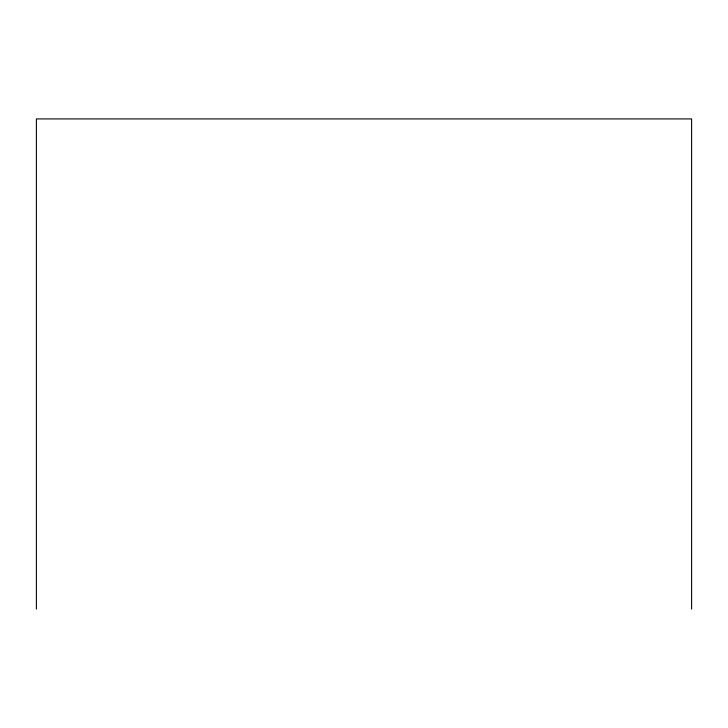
<?xml version="1.0" encoding="UTF-8"?>
<svg xmlns="http://www.w3.org/2000/svg" width="728" height="728" viewBox="0 0 728 728"><rect width="100%" height="100%" fill="white"/><g stroke="black" fill="none" stroke-linecap="round" stroke-linejoin="round"><path stroke-width="1.09" d="M691.6 609.081L691.6 118.919L36.4 118.919L36.4 609.081"/></g></svg>
